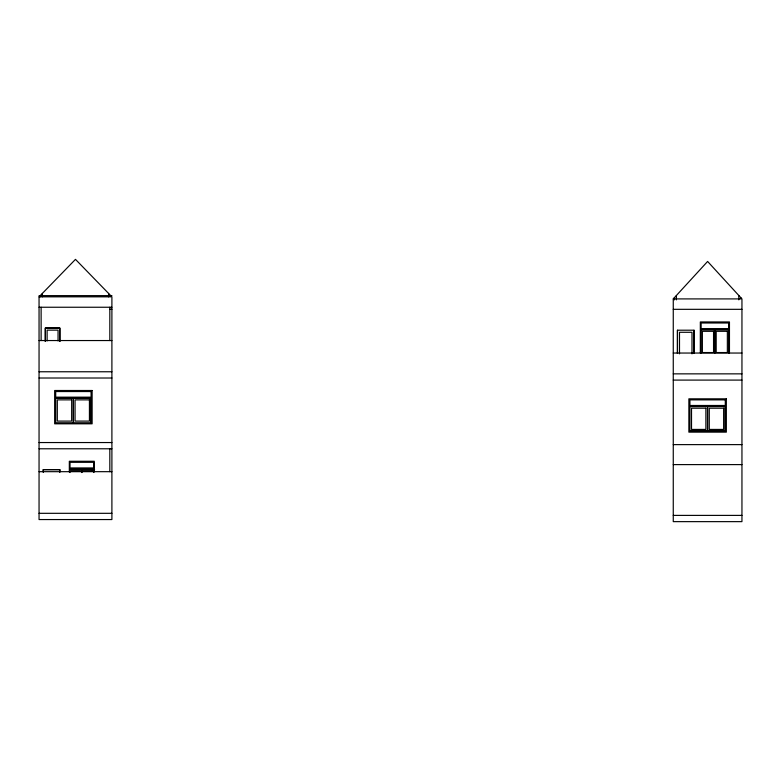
<?xml version="1.0" encoding="UTF-8"?>
<svg xmlns="http://www.w3.org/2000/svg" width="781" height="781" viewBox="0 0 781 781"><rect width="100%" height="100%" fill="white"/><g stroke="black" fill="none" stroke-linecap="round" stroke-linejoin="round"><path stroke-width="1.17" d="M673.261 298.908L707.606 261.45L741.95 298.908L741.95 521.64L673.261 521.64L673.261 298.908L740.915 298.908L740.915 297.786M39.05 296.829L75.474 259.36L111.898 296.829L111.898 519.55L39.05 519.55L39.05 296.829L110.804 296.829L110.804 295.706M39.05 295.628L111.898 295.628M39.05 307.245L111.898 307.245M109.818 309.325L111.898 309.325M673.261 309.325L741.95 309.325M701.133 329.709L728.605 329.709M39.05 340.545L111.898 340.545M673.261 353.041L741.95 353.041M39.05 371.766L111.898 371.766M673.261 373.855L741.95 373.855M39.05 378.014L111.898 378.014M673.261 380.093L741.95 380.093M55.705 398.271L73.268 398.271L73.268 422.706M689.916 406.589L725.295 406.53L725.295 431.092L689.916 431.092L689.916 406.53M91.084 422.765L55.705 422.765L55.705 398.203L91.084 398.203L91.084 422.765L91.026 398.271L73.453 398.271L73.453 422.706M689.916 431.034L707.479 431.034L707.479 406.589M39.05 442.544L111.898 442.544M673.261 444.623L741.95 444.623M39.05 448.782L111.898 448.782M673.261 464.607L741.95 464.607M70.017 469.039L93.564 469.039M91.084 469.596L94.599 469.596M71.081 470.64L80.658 470.64M82.923 470.64L92.5 470.64M39.05 471.675L111.898 471.675M39.05 513.312L111.898 513.312M673.261 515.392L741.95 515.392M738.826 295.511L738.826 299.855M729.464 352.875L729.464 321.948L700.323 321.948L700.323 352.875M728.653 353.041L728.653 329.65L701.133 329.65L701.133 353.041M725.237 406.589L725.237 431.034L707.664 431.034L707.664 406.589M714.937 329.709L714.937 352.983M714.791 329.709L714.791 352.983M694.075 353.237L694.075 330.207L677.43 330.207L677.43 353.237M694.006 330.265L694.006 353.266M691.986 353.852L691.986 332.286L679.499 332.286L679.499 353.852M677.478 330.265L677.478 353.266M676.395 295.501L676.395 299.855M674.306 297.776L674.306 299.904M109.818 307.245L109.818 340.545M109.818 448.782L109.818 471.675M108.588 293.422L108.588 296.829M94.296 471.978L94.296 461.268L69.324 461.268L69.324 471.978M93.564 472.525L93.603 468.971L70.017 468.971L70.017 472.525M81.849 469.039L81.849 472.525M81.732 469.039L81.732 472.525M59.864 341.414L59.864 328.059L45.298 328.059L45.298 341.414M59.864 472.027L59.864 469.596L43.209 469.596L43.209 472.027M59.805 341.443L59.805 328.118L45.347 328.118L45.347 341.443M59.805 472.085L59.805 469.664L43.277 469.664L43.277 472.085M58.048 340.926L58.048 330.138L47.114 330.138L47.114 340.926M42.369 293.422L42.369 296.829M41.129 307.245L41.129 340.545M40.153 295.696L40.153 296.829M728.653 322.992L701.133 322.992L701.133 328.606L728.653 328.606L728.653 322.992M713.551 331.31L702.373 331.31L702.373 352.543L713.551 352.543L713.551 331.31M727.355 331.31L716.187 331.31L716.187 352.543L727.355 352.543L727.355 331.31M92.129 390.5L54.66 390.5L54.66 423.81L92.129 423.81L92.129 390.5M91.084 391.545L55.705 391.545L55.705 397.168L91.084 397.168L91.084 391.545M726.34 398.827L688.871 398.827L688.871 432.137L726.34 432.137L726.34 398.827M71.667 399.872L57.306 399.872L57.306 421.096L71.667 421.096L71.667 399.872M89.424 399.872L75.064 399.872L75.064 421.096L89.424 421.096L89.424 399.872M725.295 399.872L689.916 399.872L689.916 405.485L725.295 405.485L725.295 399.872M705.878 408.199L691.517 408.199L691.517 429.423L705.878 429.423L705.878 408.199M723.636 408.199L709.275 408.199L709.275 429.423L723.636 429.423L723.636 408.199M93.603 462.313L70.017 462.313L70.017 467.936L93.603 467.936L93.603 462.313"/></g></svg>
